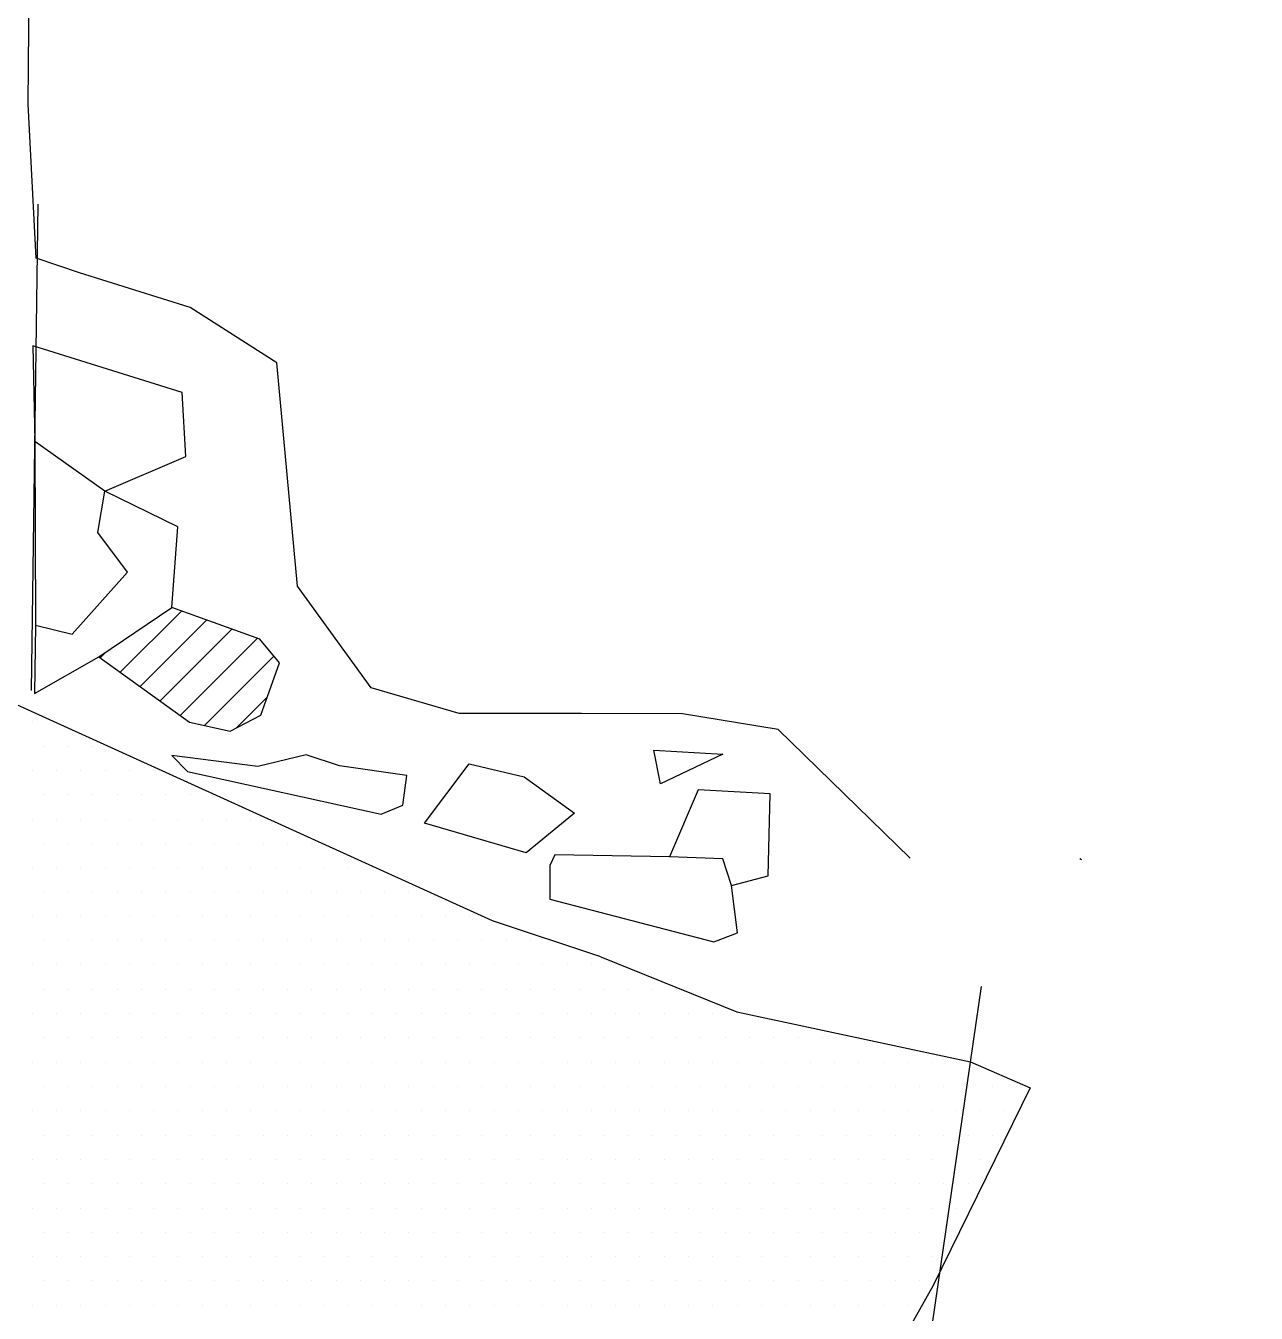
# Model space of a CAD drawing. Header units: metres. Extents: x 370 to 637, y -2079 to -1693.
# Drawn here: x 428.4 to 491.7, y -1885.4 to -1819.2 of the extents above; entities that cross this region are included whole.
import ezdxf

# ---------------------------------------------------------------- set-up
doc = ezdxf.new("R2010")
doc.units = ezdxf.units.M
doc.header["$LTSCALE"] = 25
doc.header["$MEASUREMENT"] = 0
doc.linetypes.add('STRICHPUNKTX2', pattern=[2, 1, -0.5, 0, -0.5])
doc.layers.get('0').update_dxf_attribs({"linetype": 'CONTINUOUS'})
for name, color, linetype in [('BEFUND', 1, 'CONTINUOUS'), ('FEUER', 1, 'CONTINUOUS'), ('GRABUNGSGRENZE', 3, 'STRICHPUNKTX2'), ('STEINE', 4, 'CONTINUOUS'), ('STEINESCHRAFF', 4, 'CONTINUOUS')]:
    doc.layers.add(name, color=color, linetype=linetype)

# ---------------------------------------------------------------- blocks, each defined once
blk = doc.blocks.new('*X10')
at = {"color": 0}
for p, q in [((428.75, -1855), (428.75, -1855)), ((429.375, -1856.25), (429.375, -1856.25)), ((430.625, -1856.25), (430.625, -1856.25)), ((431.875, -1856.25), (431.875, -1856.25)), ((428.75, -1857.5), (428.75, -1857.5)), ((430, -1857.5), (430, -1857.5)), ((431.25, -1857.5), (431.25, -1857.5)), ((432.5, -1857.5), (432.5, -1857.5)), ((433.75, -1857.5), (433.75, -1857.5)), ((435, -1857.5), (435, -1857.5)), ((429.375, -1858.75), (429.375, -1858.75)), ((430.625, -1858.75), (430.625, -1858.75)), ((431.875, -1858.75), (431.875, -1858.75)), ((433.125, -1858.75), (433.125, -1858.75)), ((434.375, -1858.75), (434.375, -1858.75)), ((435.625, -1858.75), (435.625, -1858.75)), ((436.875, -1858.75), (436.875, -1858.75)), ((438.125, -1858.75), (438.125, -1858.75)), ((428.75, -1860), (428.75, -1860)), ((430, -1860), (430, -1860)), ((431.25, -1860), (431.25, -1860)), ((432.5, -1860), (432.5, -1860)), ((433.75, -1860), (433.75, -1860)), ((435, -1860), (435, -1860)), ((436.25, -1860), (436.25, -1860)), ((437.5, -1860), (437.5, -1860)), ((438.75, -1860), (438.75, -1860)), ((440, -1860), (440, -1860)), ((429.375, -1861.25), (429.375, -1861.25)), ((430.625, -1861.25), (430.625, -1861.25)), ((431.875, -1861.25), (431.875, -1861.25)), ((433.125, -1861.25), (433.125, -1861.25)), ((434.375, -1861.25), (434.375, -1861.25)), ((435.625, -1861.25), (435.625, -1861.25)), ((436.875, -1861.25), (436.875, -1861.25)), ((438.125, -1861.25), (438.125, -1861.25)), ((439.375, -1861.25), (439.375, -1861.25)), ((440.625, -1861.25), (440.625, -1861.25)), ((441.875, -1861.25), (441.875, -1861.25)), ((443.125, -1861.25), (443.125, -1861.25)), ((428.75, -1862.5), (428.75, -1862.5)), ((430, -1862.5), (430, -1862.5)), ((431.25, -1862.5), (431.25, -1862.5)), ((432.5, -1862.5), (432.5, -1862.5)), ((433.75, -1862.5), (433.75, -1862.5)), ((435, -1862.5), (435, -1862.5)), ((436.25, -1862.5), (436.25, -1862.5)), ((437.5, -1862.5), (437.5, -1862.5)), ((438.75, -1862.5), (438.75, -1862.5)), ((440, -1862.5), (440, -1862.5)), ((441.25, -1862.5), (441.25, -1862.5)), ((442.5, -1862.5), (442.5, -1862.5)), ((443.75, -1862.5), (443.75, -1862.5)), ((445, -1862.5), (445, -1862.5)), ((446.25, -1862.5), (446.25, -1862.5)), ((429.375, -1863.75), (429.375, -1863.75)), ((430.625, -1863.75), (430.625, -1863.75)), ((431.875, -1863.75), (431.875, -1863.75)), ((433.125, -1863.75), (433.125, -1863.75)), ((434.375, -1863.75), (434.375, -1863.75)), ((435.625, -1863.75), (435.625, -1863.75)), ((436.875, -1863.75), (436.875, -1863.75)), ((438.125, -1863.75), (438.125, -1863.75)), ((439.375, -1863.75), (439.375, -1863.75)), ((440.625, -1863.75), (440.625, -1863.75)), ((441.875, -1863.75), (441.875, -1863.75)), ((443.125, -1863.75), (443.125, -1863.75)), ((444.375, -1863.75), (444.375, -1863.75)), ((445.625, -1863.75), (445.625, -1863.75)), ((446.875, -1863.75), (446.875, -1863.75)), ((448.125, -1863.75), (448.125, -1863.75)), ((428.75, -1865), (428.75, -1865)), ((430, -1865), (430, -1865)), ((431.25, -1865), (431.25, -1865)), ((432.5, -1865), (432.5, -1865)), ((433.75, -1865), (433.75, -1865)), ((435, -1865), (435, -1865)), ((436.25, -1865), (436.25, -1865)), ((437.5, -1865), (437.5, -1865)), ((438.75, -1865), (438.75, -1865)), ((440, -1865), (440, -1865)), ((441.25, -1865), (441.25, -1865)), ((442.5, -1865), (442.5, -1865)), ((443.75, -1865), (443.75, -1865)), ((445, -1865), (445, -1865)), ((446.25, -1865), (446.25, -1865)), ((447.5, -1865), (447.5, -1865)), ((448.75, -1865), (448.75, -1865)), ((450, -1865), (450, -1865)), ((451.25, -1865), (451.25, -1865)), ((429.375, -1866.25), (429.375, -1866.25)), ((430.625, -1866.25), (430.625, -1866.25)), ((431.875, -1866.25), (431.875, -1866.25)), ((433.125, -1866.25), (433.125, -1866.25)), ((434.375, -1866.25), (434.375, -1866.25)), ((435.625, -1866.25), (435.625, -1866.25)), ((436.875, -1866.25), (436.875, -1866.25)), ((438.125, -1866.25), (438.125, -1866.25)), ((439.375, -1866.25), (439.375, -1866.25)), ((440.625, -1866.25), (440.625, -1866.25)), ((441.875, -1866.25), (441.875, -1866.25)), ((443.125, -1866.25), (443.125, -1866.25)), ((444.375, -1866.25), (444.375, -1866.25)), ((445.625, -1866.25), (445.625, -1866.25)), ((446.875, -1866.25), (446.875, -1866.25)), ((448.125, -1866.25), (448.125, -1866.25)), ((449.375, -1866.25), (449.375, -1866.25)), ((450.625, -1866.25), (450.625, -1866.25)), ((451.875, -1866.25), (451.875, -1866.25)), ((453.125, -1866.25), (453.125, -1866.25)), ((454.375, -1866.25), (454.375, -1866.25)), ((428.75, -1867.5), (428.75, -1867.5)), ((430, -1867.5), (430, -1867.5)), ((431.25, -1867.5), (431.25, -1867.5)), ((432.5, -1867.5), (432.5, -1867.5)), ((433.75, -1867.5), (433.75, -1867.5)), ((435, -1867.5), (435, -1867.5)), ((436.25, -1867.5), (436.25, -1867.5)), ((437.5, -1867.5), (437.5, -1867.5)), ((438.75, -1867.5), (438.75, -1867.5)), ((440, -1867.5), (440, -1867.5)), ((441.25, -1867.5), (441.25, -1867.5)), ((442.5, -1867.5), (442.5, -1867.5)), ((443.75, -1867.5), (443.75, -1867.5)), ((445, -1867.5), (445, -1867.5)), ((446.25, -1867.5), (446.25, -1867.5)), ((447.5, -1867.5), (447.5, -1867.5)), ((448.75, -1867.5), (448.75, -1867.5)), ((450, -1867.5), (450, -1867.5)), ((451.25, -1867.5), (451.25, -1867.5)), ((452.5, -1867.5), (452.5, -1867.5)), ((453.75, -1867.5), (453.75, -1867.5)), ((455, -1867.5), (455, -1867.5)), ((456.25, -1867.5), (456.25, -1867.5)), ((457.5, -1867.5), (457.5, -1867.5)), ((458.75, -1867.5), (458.75, -1867.5)), ((429.375, -1868.75), (429.375, -1868.75)), ((430.625, -1868.75), (430.625, -1868.75)), ((431.875, -1868.75), (431.875, -1868.75)), ((433.125, -1868.75), (433.125, -1868.75)), ((434.375, -1868.75), (434.375, -1868.75)), ((435.625, -1868.75), (435.625, -1868.75)), ((436.875, -1868.75), (436.875, -1868.75)), ((438.125, -1868.75), (438.125, -1868.75)), ((439.375, -1868.75), (439.375, -1868.75)), ((440.625, -1868.75), (440.625, -1868.75)), ((441.875, -1868.75), (441.875, -1868.75)), ((443.125, -1868.75), (443.125, -1868.75)), ((444.375, -1868.75), (444.375, -1868.75)), ((445.625, -1868.75), (445.625, -1868.75)), ((446.875, -1868.75), (446.875, -1868.75)), ((448.125, -1868.75), (448.125, -1868.75)), ((449.375, -1868.75), (449.375, -1868.75)), ((450.625, -1868.75), (450.625, -1868.75)), ((451.875, -1868.75), (451.875, -1868.75)), ((453.125, -1868.75), (453.125, -1868.75)), ((454.375, -1868.75), (454.375, -1868.75)), ((455.625, -1868.75), (455.625, -1868.75)), ((456.875, -1868.75), (456.875, -1868.75)), ((458.125, -1868.75), (458.125, -1868.75)), ((459.375, -1868.75), (459.375, -1868.75)), ((460.625, -1868.75), (460.625, -1868.75)), ((461.875, -1868.75), (461.875, -1868.75)), ((428.75, -1870), (428.75, -1870)), ((430, -1870), (430, -1870)), ((431.25, -1870), (431.25, -1870)), ((432.5, -1870), (432.5, -1870)), ((433.75, -1870), (433.75, -1870)), ((435, -1870), (435, -1870)), ((436.25, -1870), (436.25, -1870)), ((437.5, -1870), (437.5, -1870)), ((438.75, -1870), (438.75, -1870)), ((440, -1870), (440, -1870)), ((441.25, -1870), (441.25, -1870)), ((442.5, -1870), (442.5, -1870)), ((443.75, -1870), (443.75, -1870)), ((445, -1870), (445, -1870)), ((446.25, -1870), (446.25, -1870)), ((447.5, -1870), (447.5, -1870)), ((448.75, -1870), (448.75, -1870)), ((450, -1870), (450, -1870)), ((451.25, -1870), (451.25, -1870)), ((452.5, -1870), (452.5, -1870)), ((453.75, -1870), (453.75, -1870)), ((455, -1870), (455, -1870)), ((456.25, -1870), (456.25, -1870)), ((457.5, -1870), (457.5, -1870)), ((458.75, -1870), (458.75, -1870)), ((460, -1870), (460, -1870)), ((461.25, -1870), (461.25, -1870)), ((462.5, -1870), (462.5, -1870)), ((463.75, -1870), (463.75, -1870)), ((465, -1870), (465, -1870)), ((429.375, -1871.25), (429.375, -1871.25)), ((430.625, -1871.25), (430.625, -1871.25)), ((431.875, -1871.25), (431.875, -1871.25)), ((433.125, -1871.25), (433.125, -1871.25)), ((434.375, -1871.25), (434.375, -1871.25)), ((435.625, -1871.25), (435.625, -1871.25)), ((436.875, -1871.25), (436.875, -1871.25)), ((438.125, -1871.25), (438.125, -1871.25)), ((439.375, -1871.25), (439.375, -1871.25)), ((440.625, -1871.25), (440.625, -1871.25)), ((441.875, -1871.25), (441.875, -1871.25)), ((443.125, -1871.25), (443.125, -1871.25)), ((444.375, -1871.25), (444.375, -1871.25)), ((445.625, -1871.25), (445.625, -1871.25)), ((446.875, -1871.25), (446.875, -1871.25)), ((448.125, -1871.25), (448.125, -1871.25)), ((449.375, -1871.25), (449.375, -1871.25)), ((450.625, -1871.25), (450.625, -1871.25)), ((451.875, -1871.25), (451.875, -1871.25)), ((453.125, -1871.25), (453.125, -1871.25)), ((454.375, -1871.25), (454.375, -1871.25)), ((455.625, -1871.25), (455.625, -1871.25)), ((456.875, -1871.25), (456.875, -1871.25)), ((458.125, -1871.25), (458.125, -1871.25)), ((459.375, -1871.25), (459.375, -1871.25)), ((460.625, -1871.25), (460.625, -1871.25)), ((461.875, -1871.25), (461.875, -1871.25)), ((463.125, -1871.25), (463.125, -1871.25)), ((464.375, -1871.25), (464.375, -1871.25)), ((465.625, -1871.25), (465.625, -1871.25)), ((466.875, -1871.25), (466.875, -1871.25)), ((468.125, -1871.25), (468.125, -1871.25)), ((469.375, -1871.25), (469.375, -1871.25)), ((470.625, -1871.25), (470.625, -1871.25)), ((428.75, -1872.5), (428.75, -1872.5)), ((430, -1872.5), (430, -1872.5)), ((431.25, -1872.5), (431.25, -1872.5)), ((432.5, -1872.5), (432.5, -1872.5)), ((433.75, -1872.5), (433.75, -1872.5)), ((435, -1872.5), (435, -1872.5)), ((436.25, -1872.5), (436.25, -1872.5)), ((437.5, -1872.5), (437.5, -1872.5)), ((438.75, -1872.5), (438.75, -1872.5)), ((440, -1872.5), (440, -1872.5)), ((441.25, -1872.5), (441.25, -1872.5)), ((442.5, -1872.5), (442.5, -1872.5)), ((443.75, -1872.5), (443.75, -1872.5)), ((445, -1872.5), (445, -1872.5)), ((446.25, -1872.5), (446.25, -1872.5)), ((447.5, -1872.5), (447.5, -1872.5)), ((448.75, -1872.5), (448.75, -1872.5)), ((450, -1872.5), (450, -1872.5)), ((451.25, -1872.5), (451.25, -1872.5)), ((452.5, -1872.5), (452.5, -1872.5)), ((453.75, -1872.5), (453.75, -1872.5)), ((455, -1872.5), (455, -1872.5)), ((456.25, -1872.5), (456.25, -1872.5)), ((457.5, -1872.5), (457.5, -1872.5)), ((458.75, -1872.5), (458.75, -1872.5)), ((460, -1872.5), (460, -1872.5)), ((461.25, -1872.5), (461.25, -1872.5)), ((462.5, -1872.5), (462.5, -1872.5)), ((463.75, -1872.5), (463.75, -1872.5)), ((465, -1872.5), (465, -1872.5)), ((466.25, -1872.5), (466.25, -1872.5)), ((467.5, -1872.5), (467.5, -1872.5)), ((468.75, -1872.5), (468.75, -1872.5)), ((470, -1872.5), (470, -1872.5)), ((471.25, -1872.5), (471.25, -1872.5)), ((472.5, -1872.5), (472.5, -1872.5)), ((473.75, -1872.5), (473.75, -1872.5)), ((475, -1872.5), (475, -1872.5)), ((476.25, -1872.5), (476.25, -1872.5)), ((429.375, -1873.75), (429.375, -1873.75)), ((430.625, -1873.75), (430.625, -1873.75)), ((431.875, -1873.75), (431.875, -1873.75)), ((433.125, -1873.75), (433.125, -1873.75)), ((434.375, -1873.75), (434.375, -1873.75)), ((435.625, -1873.75), (435.625, -1873.75)), ((436.875, -1873.75), (436.875, -1873.75)), ((438.125, -1873.75), (438.125, -1873.75)), ((439.375, -1873.75), (439.375, -1873.75)), ((440.625, -1873.75), (440.625, -1873.75)), ((441.875, -1873.75), (441.875, -1873.75)), ((443.125, -1873.75), (443.125, -1873.75)), ((444.375, -1873.75), (444.375, -1873.75)), ((445.625, -1873.75), (445.625, -1873.75)), ((446.875, -1873.75), (446.875, -1873.75)), ((448.125, -1873.75), (448.125, -1873.75)), ((449.375, -1873.75), (449.375, -1873.75)), ((450.625, -1873.75), (450.625, -1873.75)), ((451.875, -1873.75), (451.875, -1873.75)), ((453.125, -1873.75), (453.125, -1873.75)), ((454.375, -1873.75), (454.375, -1873.75)), ((455.625, -1873.75), (455.625, -1873.75)), ((456.875, -1873.75), (456.875, -1873.75)), ((458.125, -1873.75), (458.125, -1873.75)), ((459.375, -1873.75), (459.375, -1873.75)), ((460.625, -1873.75), (460.625, -1873.75)), ((461.875, -1873.75), (461.875, -1873.75)), ((463.125, -1873.75), (463.125, -1873.75)), ((464.375, -1873.75), (464.375, -1873.75)), ((465.625, -1873.75), (465.625, -1873.75)), ((466.875, -1873.75), (466.875, -1873.75)), ((468.125, -1873.75), (468.125, -1873.75)), ((469.375, -1873.75), (469.375, -1873.75)), ((470.625, -1873.75), (470.625, -1873.75)), ((471.875, -1873.75), (471.875, -1873.75)), ((473.125, -1873.75), (473.125, -1873.75)), ((474.375, -1873.75), (474.375, -1873.75)), ((475.625, -1873.75), (475.625, -1873.75)), ((476.875, -1873.75), (476.875, -1873.75)), ((478.125, -1873.75), (478.125, -1873.75)), ((479.375, -1873.75), (479.375, -1873.75)), ((428.75, -1875), (428.75, -1875)), ((430, -1875), (430, -1875)), ((431.25, -1875), (431.25, -1875)), ((432.5, -1875), (432.5, -1875)), ((433.75, -1875), (433.75, -1875)), ((435, -1875), (435, -1875)), ((436.25, -1875), (436.25, -1875)), ((437.5, -1875), (437.5, -1875)), ((438.75, -1875), (438.75, -1875)), ((440, -1875), (440, -1875)), ((441.25, -1875), (441.25, -1875)), ((442.5, -1875), (442.5, -1875)), ((443.75, -1875), (443.75, -1875)), ((445, -1875), (445, -1875)), ((446.25, -1875), (446.25, -1875)), ((447.5, -1875), (447.5, -1875)), ((448.75, -1875), (448.75, -1875)), ((450, -1875), (450, -1875)), ((451.25, -1875), (451.25, -1875)), ((452.5, -1875), (452.5, -1875)), ((453.75, -1875), (453.75, -1875)), ((455, -1875), (455, -1875)), ((456.25, -1875), (456.25, -1875)), ((457.5, -1875), (457.5, -1875)), ((458.75, -1875), (458.75, -1875)), ((460, -1875), (460, -1875)), ((461.25, -1875), (461.25, -1875)), ((462.5, -1875), (462.5, -1875)), ((463.75, -1875), (463.75, -1875)), ((465, -1875), (465, -1875)), ((466.25, -1875), (466.25, -1875)), ((467.5, -1875), (467.5, -1875)), ((468.75, -1875), (468.75, -1875)), ((470, -1875), (470, -1875)), ((471.25, -1875), (471.25, -1875)), ((472.5, -1875), (472.5, -1875)), ((473.75, -1875), (473.75, -1875)), ((475, -1875), (475, -1875)), ((476.25, -1875), (476.25, -1875)), ((477.5, -1875), (477.5, -1875)), ((478.75, -1875), (478.75, -1875)), ((429.375, -1876.25), (429.375, -1876.25)), ((430.625, -1876.25), (430.625, -1876.25)), ((431.875, -1876.25), (431.875, -1876.25)), ((433.125, -1876.25), (433.125, -1876.25)), ((434.375, -1876.25), (434.375, -1876.25)), ((435.625, -1876.25), (435.625, -1876.25)), ((436.875, -1876.25), (436.875, -1876.25)), ((438.125, -1876.25), (438.125, -1876.25)), ((439.375, -1876.25), (439.375, -1876.25)), ((440.625, -1876.25), (440.625, -1876.25)), ((441.875, -1876.25), (441.875, -1876.25)), ((443.125, -1876.25), (443.125, -1876.25)), ((444.375, -1876.25), (444.375, -1876.25)), ((445.625, -1876.25), (445.625, -1876.25)), ((446.875, -1876.25), (446.875, -1876.25)), ((448.125, -1876.25), (448.125, -1876.25)), ((449.375, -1876.25), (449.375, -1876.25)), ((450.625, -1876.25), (450.625, -1876.25)), ((451.875, -1876.25), (451.875, -1876.25)), ((453.125, -1876.25), (453.125, -1876.25)), ((454.375, -1876.25), (454.375, -1876.25)), ((455.625, -1876.25), (455.625, -1876.25)), ((456.875, -1876.25), (456.875, -1876.25)), ((458.125, -1876.25), (458.125, -1876.25)), ((459.375, -1876.25), (459.375, -1876.25)), ((460.625, -1876.25), (460.625, -1876.25)), ((461.875, -1876.25), (461.875, -1876.25)), ((463.125, -1876.25), (463.125, -1876.25)), ((464.375, -1876.25), (464.375, -1876.25)), ((465.625, -1876.25), (465.625, -1876.25)), ((466.875, -1876.25), (466.875, -1876.25)), ((468.125, -1876.25), (468.125, -1876.25)), ((469.375, -1876.25), (469.375, -1876.25)), ((470.625, -1876.25), (470.625, -1876.25)), ((471.875, -1876.25), (471.875, -1876.25)), ((473.125, -1876.25), (473.125, -1876.25)), ((474.375, -1876.25), (474.375, -1876.25)), ((475.625, -1876.25), (475.625, -1876.25)), ((476.875, -1876.25), (476.875, -1876.25)), ((478.125, -1876.25), (478.125, -1876.25)), ((428.75, -1877.5), (428.75, -1877.5)), ((430, -1877.5), (430, -1877.5)), ((431.25, -1877.5), (431.25, -1877.5)), ((432.5, -1877.5), (432.5, -1877.5)), ((433.75, -1877.5), (433.75, -1877.5)), ((435, -1877.5), (435, -1877.5)), ((436.25, -1877.5), (436.25, -1877.5)), ((437.5, -1877.5), (437.5, -1877.5)), ((438.75, -1877.5), (438.75, -1877.5)), ((440, -1877.5), (440, -1877.5)), ((441.25, -1877.5), (441.25, -1877.5)), ((442.5, -1877.5), (442.5, -1877.5)), ((443.75, -1877.5), (443.75, -1877.5)), ((445, -1877.5), (445, -1877.5)), ((446.25, -1877.5), (446.25, -1877.5)), ((447.5, -1877.5), (447.5, -1877.5)), ((448.75, -1877.5), (448.75, -1877.5)), ((450, -1877.5), (450, -1877.5)), ((451.25, -1877.5), (451.25, -1877.5)), ((452.5, -1877.5), (452.5, -1877.5)), ((453.75, -1877.5), (453.75, -1877.5)), ((455, -1877.5), (455, -1877.5)), ((456.25, -1877.5), (456.25, -1877.5)), ((457.5, -1877.5), (457.5, -1877.5)), ((458.75, -1877.5), (458.75, -1877.5)), ((460, -1877.5), (460, -1877.5)), ((461.25, -1877.5), (461.25, -1877.5)), ((462.5, -1877.5), (462.5, -1877.5)), ((463.75, -1877.5), (463.75, -1877.5)), ((465, -1877.5), (465, -1877.5)), ((466.25, -1877.5), (466.25, -1877.5)), ((467.5, -1877.5), (467.5, -1877.5)), ((468.75, -1877.5), (468.75, -1877.5)), ((470, -1877.5), (470, -1877.5)), ((471.25, -1877.5), (471.25, -1877.5)), ((472.5, -1877.5), (472.5, -1877.5)), ((473.75, -1877.5), (473.75, -1877.5)), ((475, -1877.5), (475, -1877.5)), ((476.25, -1877.5), (476.25, -1877.5)), ((477.5, -1877.5), (477.5, -1877.5)), ((429.375, -1878.75), (429.375, -1878.75)), ((430.625, -1878.75), (430.625, -1878.75)), ((431.875, -1878.75), (431.875, -1878.75)), ((433.125, -1878.75), (433.125, -1878.75)), ((434.375, -1878.75), (434.375, -1878.75)), ((435.625, -1878.75), (435.625, -1878.75)), ((436.875, -1878.75), (436.875, -1878.75)), ((438.125, -1878.75), (438.125, -1878.75)), ((439.375, -1878.75), (439.375, -1878.75)), ((440.625, -1878.75), (440.625, -1878.75)), ((441.875, -1878.75), (441.875, -1878.75)), ((443.125, -1878.75), (443.125, -1878.75)), ((444.375, -1878.75), (444.375, -1878.75)), ((445.625, -1878.75), (445.625, -1878.75)), ((446.875, -1878.75), (446.875, -1878.75)), ((448.125, -1878.75), (448.125, -1878.75)), ((449.375, -1878.75), (449.375, -1878.75)), ((450.625, -1878.75), (450.625, -1878.75)), ((451.875, -1878.75), (451.875, -1878.75)), ((453.125, -1878.75), (453.125, -1878.75)), ((454.375, -1878.75), (454.375, -1878.75)), ((455.625, -1878.75), (455.625, -1878.75)), ((456.875, -1878.75), (456.875, -1878.75)), ((458.125, -1878.75), (458.125, -1878.75)), ((459.375, -1878.75), (459.375, -1878.75)), ((460.625, -1878.75), (460.625, -1878.75)), ((461.875, -1878.75), (461.875, -1878.75)), ((463.125, -1878.75), (463.125, -1878.75)), ((464.375, -1878.75), (464.375, -1878.75)), ((465.625, -1878.75), (465.625, -1878.75)), ((466.875, -1878.75), (466.875, -1878.75)), ((468.125, -1878.75), (468.125, -1878.75)), ((469.375, -1878.75), (469.375, -1878.75)), ((470.625, -1878.75), (470.625, -1878.75)), ((471.875, -1878.75), (471.875, -1878.75)), ((473.125, -1878.75), (473.125, -1878.75)), ((474.375, -1878.75), (474.375, -1878.75)), ((475.625, -1878.75), (475.625, -1878.75)), ((476.875, -1878.75), (476.875, -1878.75)), ((428.75, -1880), (428.75, -1880)), ((430, -1880), (430, -1880)), ((431.25, -1880), (431.25, -1880)), ((432.5, -1880), (432.5, -1880)), ((433.75, -1880), (433.75, -1880)), ((435, -1880), (435, -1880)), ((436.25, -1880), (436.25, -1880)), ((437.5, -1880), (437.5, -1880)), ((438.75, -1880), (438.75, -1880)), ((440, -1880), (440, -1880)), ((441.25, -1880), (441.25, -1880)), ((442.5, -1880), (442.5, -1880)), ((443.75, -1880), (443.75, -1880)), ((445, -1880), (445, -1880)), ((446.25, -1880), (446.25, -1880)), ((447.5, -1880), (447.5, -1880)), ((448.75, -1880), (448.75, -1880)), ((450, -1880), (450, -1880)), ((451.25, -1880), (451.25, -1880)), ((452.5, -1880), (452.5, -1880)), ((453.75, -1880), (453.75, -1880)), ((455, -1880), (455, -1880)), ((456.25, -1880), (456.25, -1880)), ((457.5, -1880), (457.5, -1880)), ((458.75, -1880), (458.75, -1880)), ((460, -1880), (460, -1880)), ((461.25, -1880), (461.25, -1880)), ((462.5, -1880), (462.5, -1880)), ((463.75, -1880), (463.75, -1880)), ((465, -1880), (465, -1880)), ((466.25, -1880), (466.25, -1880)), ((467.5, -1880), (467.5, -1880)), ((468.75, -1880), (468.75, -1880)), ((470, -1880), (470, -1880)), ((471.25, -1880), (471.25, -1880)), ((472.5, -1880), (472.5, -1880)), ((473.75, -1880), (473.75, -1880)), ((475, -1880), (475, -1880)), ((476.25, -1880), (476.25, -1880)), ((429.375, -1881.25), (429.375, -1881.25)), ((430.625, -1881.25), (430.625, -1881.25)), ((431.875, -1881.25), (431.875, -1881.25)), ((433.125, -1881.25), (433.125, -1881.25)), ((434.375, -1881.25), (434.375, -1881.25)), ((435.625, -1881.25), (435.625, -1881.25)), ((436.875, -1881.25), (436.875, -1881.25)), ((438.125, -1881.25), (438.125, -1881.25)), ((439.375, -1881.25), (439.375, -1881.25)), ((440.625, -1881.25), (440.625, -1881.25)), ((441.875, -1881.25), (441.875, -1881.25)), ((443.125, -1881.25), (443.125, -1881.25)), ((444.375, -1881.25), (444.375, -1881.25)), ((445.625, -1881.25), (445.625, -1881.25)), ((446.875, -1881.25), (446.875, -1881.25)), ((448.125, -1881.25), (448.125, -1881.25)), ((449.375, -1881.25), (449.375, -1881.25)), ((450.625, -1881.25), (450.625, -1881.25)), ((451.875, -1881.25), (451.875, -1881.25)), ((453.125, -1881.25), (453.125, -1881.25)), ((454.375, -1881.25), (454.375, -1881.25)), ((455.625, -1881.25), (455.625, -1881.25)), ((456.875, -1881.25), (456.875, -1881.25)), ((458.125, -1881.25), (458.125, -1881.25)), ((459.375, -1881.25), (459.375, -1881.25)), ((460.625, -1881.25), (460.625, -1881.25)), ((461.875, -1881.25), (461.875, -1881.25)), ((463.125, -1881.25), (463.125, -1881.25)), ((464.375, -1881.25), (464.375, -1881.25)), ((465.625, -1881.25), (465.625, -1881.25)), ((466.875, -1881.25), (466.875, -1881.25)), ((468.125, -1881.25), (468.125, -1881.25)), ((469.375, -1881.25), (469.375, -1881.25)), ((470.625, -1881.25), (470.625, -1881.25)), ((471.875, -1881.25), (471.875, -1881.25)), ((473.125, -1881.25), (473.125, -1881.25)), ((474.375, -1881.25), (474.375, -1881.25)), ((475.625, -1881.25), (475.625, -1881.25)), ((428.75, -1882.5), (428.75, -1882.5)), ((430, -1882.5), (430, -1882.5)), ((431.25, -1882.5), (431.25, -1882.5)), ((432.5, -1882.5), (432.5, -1882.5)), ((433.75, -1882.5), (433.75, -1882.5)), ((435, -1882.5), (435, -1882.5)), ((436.25, -1882.5), (436.25, -1882.5)), ((437.5, -1882.5), (437.5, -1882.5)), ((438.75, -1882.5), (438.75, -1882.5)), ((440, -1882.5), (440, -1882.5)), ((441.25, -1882.5), (441.25, -1882.5)), ((442.5, -1882.5), (442.5, -1882.5)), ((443.75, -1882.5), (443.75, -1882.5)), ((445, -1882.5), (445, -1882.5)), ((446.25, -1882.5), (446.25, -1882.5)), ((447.5, -1882.5), (447.5, -1882.5)), ((448.75, -1882.5), (448.75, -1882.5)), ((450, -1882.5), (450, -1882.5)), ((451.25, -1882.5), (451.25, -1882.5)), ((452.5, -1882.5), (452.5, -1882.5)), ((453.75, -1882.5), (453.75, -1882.5)), ((455, -1882.5), (455, -1882.5)), ((456.25, -1882.5), (456.25, -1882.5)), ((457.5, -1882.5), (457.5, -1882.5)), ((458.75, -1882.5), (458.75, -1882.5)), ((460, -1882.5), (460, -1882.5)), ((461.25, -1882.5), (461.25, -1882.5)), ((462.5, -1882.5), (462.5, -1882.5)), ((463.75, -1882.5), (463.75, -1882.5)), ((465, -1882.5), (465, -1882.5)), ((466.25, -1882.5), (466.25, -1882.5)), ((467.5, -1882.5), (467.5, -1882.5)), ((468.75, -1882.5), (468.75, -1882.5)), ((470, -1882.5), (470, -1882.5)), ((471.25, -1882.5), (471.25, -1882.5)), ((472.5, -1882.5), (472.5, -1882.5)), ((473.75, -1882.5), (473.75, -1882.5)), ((475, -1882.5), (475, -1882.5)), ((429.375, -1883.75), (429.375, -1883.75)), ((430.625, -1883.75), (430.625, -1883.75)), ((431.875, -1883.75), (431.875, -1883.75)), ((433.125, -1883.75), (433.125, -1883.75)), ((434.375, -1883.75), (434.375, -1883.75)), ((435.625, -1883.75), (435.625, -1883.75)), ((436.875, -1883.75), (436.875, -1883.75)), ((438.125, -1883.75), (438.125, -1883.75)), ((439.375, -1883.75), (439.375, -1883.75)), ((440.625, -1883.75), (440.625, -1883.75)), ((441.875, -1883.75), (441.875, -1883.75)), ((443.125, -1883.75), (443.125, -1883.75)), ((444.375, -1883.75), (444.375, -1883.75)), ((445.625, -1883.75), (445.625, -1883.75)), ((446.875, -1883.75), (446.875, -1883.75)), ((448.125, -1883.75), (448.125, -1883.75)), ((449.375, -1883.75), (449.375, -1883.75)), ((450.625, -1883.75), (450.625, -1883.75)), ((451.875, -1883.75), (451.875, -1883.75)), ((453.125, -1883.75), (453.125, -1883.75)), ((454.375, -1883.75), (454.375, -1883.75)), ((455.625, -1883.75), (455.625, -1883.75)), ((456.875, -1883.75), (456.875, -1883.75)), ((458.125, -1883.75), (458.125, -1883.75)), ((459.375, -1883.75), (459.375, -1883.75)), ((460.625, -1883.75), (460.625, -1883.75)), ((461.875, -1883.75), (461.875, -1883.75)), ((463.125, -1883.75), (463.125, -1883.75)), ((464.375, -1883.75), (464.375, -1883.75)), ((465.625, -1883.75), (465.625, -1883.75)), ((466.875, -1883.75), (466.875, -1883.75)), ((468.125, -1883.75), (468.125, -1883.75)), ((469.375, -1883.75), (469.375, -1883.75)), ((470.625, -1883.75), (470.625, -1883.75)), ((471.875, -1883.75), (471.875, -1883.75)), ((473.125, -1883.75), (473.125, -1883.75)), ((474.375, -1883.75), (474.375, -1883.75)), ((428.75, -1885), (428.75, -1885)), ((430, -1885), (430, -1885)), ((431.25, -1885), (431.25, -1885)), ((432.5, -1885), (432.5, -1885)), ((433.75, -1885), (433.75, -1885)), ((435, -1885), (435, -1885)), ((436.25, -1885), (436.25, -1885)), ((437.5, -1885), (437.5, -1885)), ((438.75, -1885), (438.75, -1885)), ((440, -1885), (440, -1885)), ((441.25, -1885), (441.25, -1885)), ((442.5, -1885), (442.5, -1885)), ((443.75, -1885), (443.75, -1885)), ((445, -1885), (445, -1885)), ((446.25, -1885), (446.25, -1885)), ((447.5, -1885), (447.5, -1885)), ((448.75, -1885), (448.75, -1885)), ((450, -1885), (450, -1885)), ((451.25, -1885), (451.25, -1885)), ((452.5, -1885), (452.5, -1885)), ((453.75, -1885), (453.75, -1885)), ((455, -1885), (455, -1885)), ((456.25, -1885), (456.25, -1885)), ((457.5, -1885), (457.5, -1885)), ((458.75, -1885), (458.75, -1885)), ((460, -1885), (460, -1885)), ((461.25, -1885), (461.25, -1885)), ((462.5, -1885), (462.5, -1885)), ((463.75, -1885), (463.75, -1885)), ((465, -1885), (465, -1885)), ((466.25, -1885), (466.25, -1885)), ((467.5, -1885), (467.5, -1885)), ((468.75, -1885), (468.75, -1885)), ((470, -1885), (470, -1885)), ((471.25, -1885), (471.25, -1885)), ((472.5, -1885), (472.5, -1885)), ((473.75, -1885), (473.75, -1885))]:
    blk.add_line(p, q, dxfattribs=at)
blk = doc.blocks.new('*X11')
at = {"color": 0}
for p, q in [((433.278, -1852.445), (436.426, -1849.297)), ((434.306, -1853.184), (437.725, -1849.766)), ((435.335, -1853.924), (439.024, -1850.234)), ((436.363, -1854.663), (440.323, -1850.703)), ((432.249, -1851.705), (432.543, -1851.412)), ((437.614, -1855.18), (441.176, -1851.617)), ((439.265, -1855.297), (440.84, -1853.722))]:
    blk.add_line(p, q, dxfattribs=at)

msp = doc.modelspace()

# ---------------------------------------------------------------- linework, layer by layer
at = {"layer": 'BEFUND'}
for points in [[(431.186, -1831.909), (428.953, -1831.145), (428.555, -1823.226), (428.902, -1781.755), (425.552, -1780.838), (422.51, -1777.383), (419.974, -1776.061), (415.152, -1775.142), (411.295, -1774.022), (410.336, -1768.894), (406.939, -1765.439), (404.199, -1763.761), (399.072, -1764.009), (396.331, -1763.854), (394.095, -1766.898), (388.155, -1767.958)], [(473.896, -1862.003), (467.101, -1855.397), (462.178, -1854.58), (457, -1854.575), (450.706, -1854.568), (446.189, -1853.244), (442.388, -1848.012), (441.333, -1836.539), (436.869, -1833.692), (431.186, -1831.909)]]:
    msp.add_lwpolyline(points, dxfattribs=at)
at = {"layer": 'GRABUNGSGRENZE'}
msp.add_lwpolyline([(428.727, -1853.379), (430.373, -1732.315), (438.368, -1707.349), (438.23, -1693.187)], dxfattribs=at)
at = {"layer": 'GRABUNGSGRENZE', "flags": 128}
msp.add_lwpolyline([(586.653, -1971.835), (523.269, -1941.183), (470.904, -1914.017), (474.354, -1890.564), (478.752, -1860.381), (613.306, -1918.044), (586.653, -1971.835)], dxfattribs=at)
at = {"layer": 'STEINE'}
for points in [[(457.988, -1867.083), (452.421, -1865.23), (426.291, -1853.376), (421.471, -1850.529), (410.411, -1845.086), (408.739, -1842.191), (402.043, -1837.768), (399.708, -1837.664), (398.339, -1836.19), (392.913, -1831.261), (392.559, -1829.738), (378.406, -1820.434)], [(432.494, -1843.129), (436.658, -1841.356), (436.459, -1838.057), (428.796, -1835.663), (428.893, -1840.587), (428.934, -1850.029), (428.88, -1853.531)], [(428.934, -1850.029), (430.812, -1850.487), (433.657, -1847.292), (432.137, -1845.26), (432.494, -1843.129), (428.893, -1840.587)], [(428.88, -1853.531), (432.181, -1851.656), (435.94, -1849.122), (436.249, -1844.96), (432.494, -1843.129)], [(432.181, -1851.656), (436.847, -1855.011), (438.928, -1855.47), (440.503, -1854.66), (441.47, -1851.97), (440.456, -1850.751), (435.94, -1849.122)], [(461.057, -1858.183), (460.704, -1856.457), (464.257, -1856.663), (461.057, -1858.183)], [(442.836, -1856.692), (440.348, -1857.299), (435.932, -1856.736), (436.743, -1857.549), (446.69, -1859.742), (447.808, -1859.286), (448.012, -1857.764), (444.561, -1857.252), (442.836, -1856.692)], [(448.923, -1860.201), (451.211, -1857.158), (454.053, -1857.82), (456.639, -1859.701), (454.15, -1861.729), (448.923, -1860.201)], [(464.707, -1863.415), (466.585, -1862.909), (466.691, -1858.696), (462.986, -1858.489), (461.51, -1861.94)], [(455.368, -1862.39), (455.366, -1864.116), (463.79, -1866.307), (465.009, -1865.852), (464.707, -1863.415), (464.251, -1862.044), (461.51, -1861.94), (455.622, -1861.832), (455.368, -1862.39)], [(457.988, -1867.083), (464.983, -1869.908), (476.985, -1872.487), (480.049, -1873.822), (475.071, -1883.981), (461.942, -1907.357), (460.303, -1909.142), (460.247, -1911.748), (459.171, -1913.023), (450.089, -1906.72), (430, -1902.5)]]:
    msp.add_lwpolyline(points, dxfattribs=at)

# ---------------------------------------------------------------- block references
at = {"layer": 'FEUER'}
msp.add_blockref('*X11', (0, 0), dxfattribs=at)
at = {"layer": 'STEINESCHRAFF'}
msp.add_blockref('*X10', (0, 0), dxfattribs=at)

doc.saveas('drawing.dxf')
